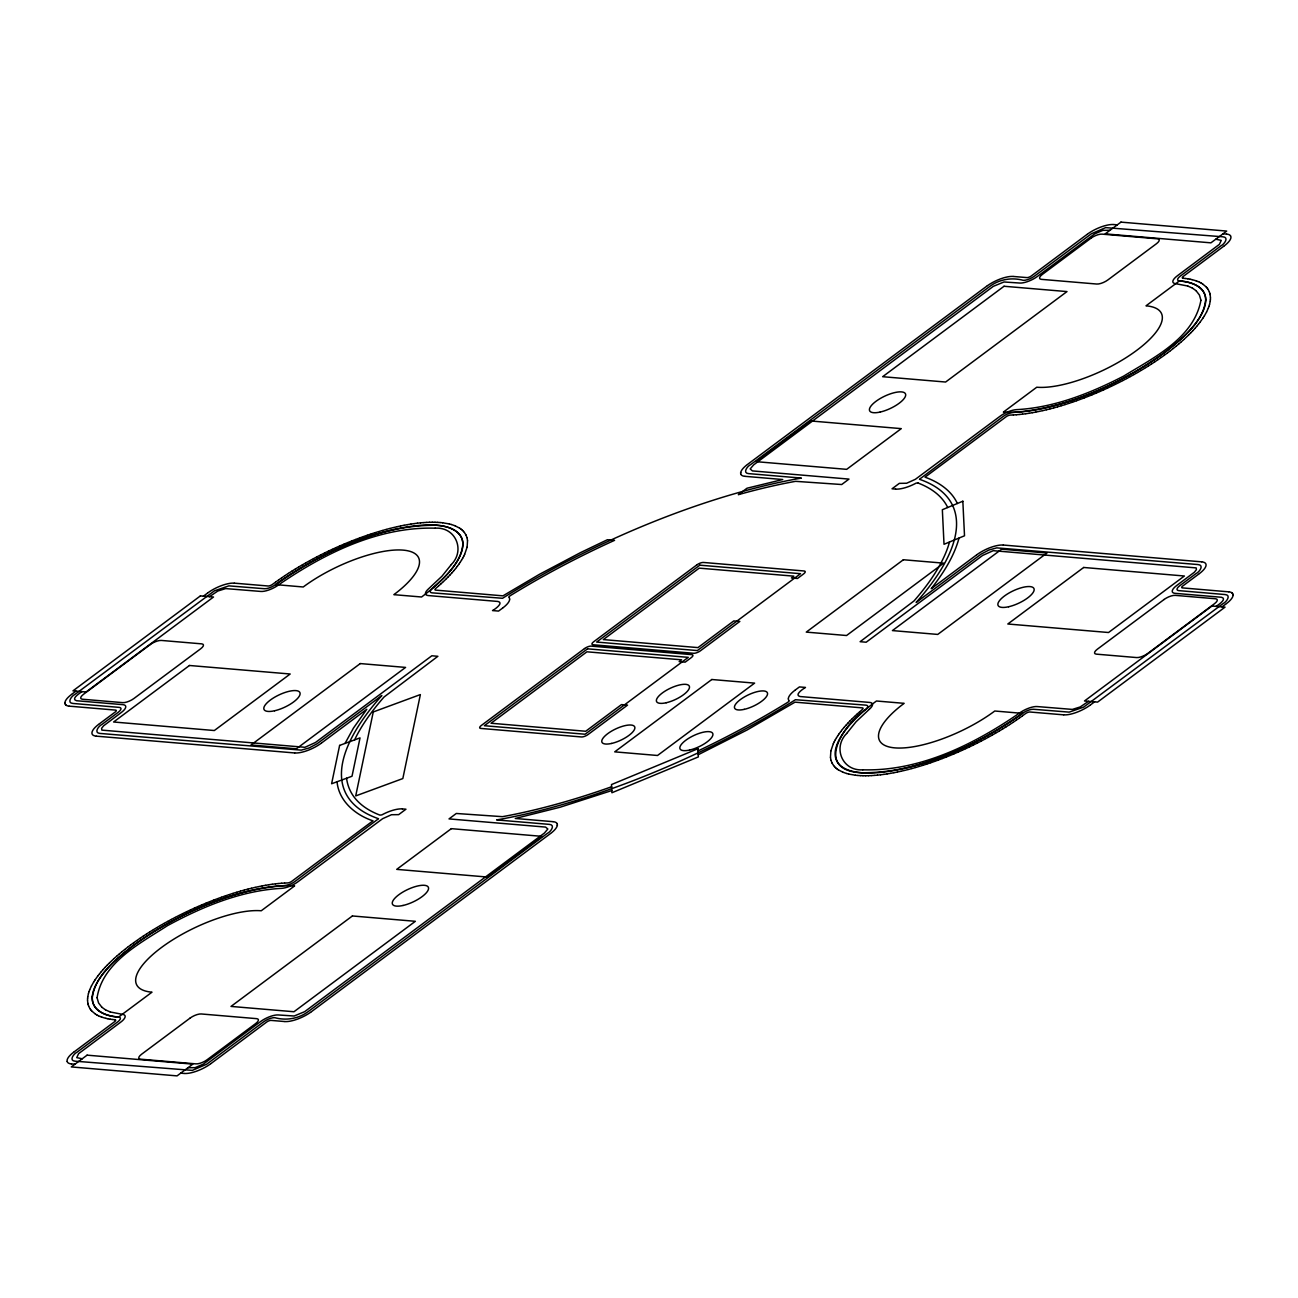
<?xml version="1.0" encoding="UTF-8"?>
<svg xmlns="http://www.w3.org/2000/svg" width="1298" height="1298" viewBox="0 0 1298 1298"><rect width="100%" height="100%" fill="white"/><g stroke="black" fill="none" stroke-linecap="round" stroke-linejoin="round"><path stroke-width="1.5" d="M87.534 1000.109L87.583 998.616M1210.417 299.384L1210.466 297.891M64.9 702.867L64.949 702.445A13.775 4.705 -25.3 0 1 65.03 702.072L65.176 701.601A13.775 4.705 -25.3 0 1 65.338 701.196L65.565 700.693A13.775 4.705 -25.3 0 1 65.809 700.271L66.149 699.752A13.775 4.705 -25.3 0 1 66.474 699.298L66.896 698.746A13.775 4.705 -25.3 0 1 67.285 698.275L67.804 697.724A13.775 4.705 -25.3 0 1 68.275 697.237L68.859 696.669A13.775 4.705 -25.3 0 1 69.411 696.182L70.076 695.598A13.775 4.705 -25.3 0 1 70.676 695.111L71.487 694.479M87.583 998.503L87.745 996.961M509.643 599.335L509.595 599.757A13.775 4.705 -25.3 0 1 509.514 600.13L509.384 600.601A13.775 4.705 -25.3 0 1 509.222 601.006L508.978 601.493A13.775 4.705 -25.3 0 1 508.735 601.931L508.394 602.45A13.775 4.705 -25.3 0 1 508.086 602.905L507.648 603.456A13.775 4.705 -25.3 0 1 507.258 603.927L506.739 604.479A13.775 4.705 -25.3 0 1 506.269 604.965L505.685 605.533A13.775 4.705 -25.3 0 1 505.149 606.02L504.468 606.604A13.775 4.705 -25.3 0 1 503.867 607.091L503.056 607.724M557.329 824.96L557.296 825.382A13.775 4.705 -25.3 0 0 557.329 824.603L557.28 824.23A13.775 4.705 -25.3 0 0 557.183 823.922L557.037 823.565M740.671 473.04L740.704 472.618A13.775 4.705 -25.3 0 0 740.671 473.397L740.72 473.77A13.775 4.705 -25.3 0 0 740.817 474.078L740.963 474.435M788.357 698.665L788.405 698.243A13.775 4.705 -25.3 0 1 788.486 697.87L788.616 697.399A13.775 4.705 -25.3 0 1 788.778 696.994L789.022 696.507A13.775 4.705 -25.3 0 1 789.265 696.069L789.606 695.55A13.775 4.705 -25.3 0 1 789.914 695.095L790.352 694.544A13.775 4.705 -25.3 0 1 790.742 694.073L791.261 693.521A13.775 4.705 -25.3 0 1 791.731 693.035L792.315 692.467A13.775 4.705 -25.3 0 1 792.851 691.98L793.532 691.396A13.775 4.705 -25.3 0 1 794.133 690.909L794.944 690.276M1210.255 301.039L1210.417 299.497M1233.1 595.133L1233.051 595.555A13.775 4.705 -25.3 0 1 1232.97 595.928L1232.824 596.399A13.775 4.705 -25.3 0 1 1232.662 596.804L1232.435 597.307A13.775 4.705 -25.3 0 1 1232.191 597.729L1231.851 598.248A13.775 4.705 -25.3 0 1 1231.526 598.702L1231.104 599.254A13.775 4.705 -25.3 0 1 1230.715 599.725L1230.196 600.276A13.775 4.705 -25.3 0 1 1229.725 600.763L1229.141 601.331A13.775 4.705 -25.3 0 1 1228.589 601.818L1227.924 602.402A13.775 4.705 -25.3 0 1 1227.324 602.889L1226.513 603.521M87.761 996.848L88.459 993.505M467.118 547.026L467.54 540.617M830.882 750.974L830.46 757.383M1210.239 301.152L1209.541 304.495M467.102 547.156L464.684 554.295M830.898 750.844L833.316 743.705M949.487 542.012L949.179 543.148A330.649 113.088 -25.3 0 1 914.003 600.958L860.12 641.699L866.172 642.218L982.635 555.43L993.213 550.677L1196.188 567.907L1196.431 569.627L1194.42 572.191L1176.621 585.56A13.775 4.705 -25.3 0 0 1174.998 593.332L1221.369 597.258C1227.859 598.702 1217.54 605.501 1215.983 606.377M959.044 538.053C953.933 556.874 943.078 573.521 931.201 588.74L976.567 554.927M88.491 993.376L89.01 991.721M557.215 825.755L557.069 826.226A13.775 4.705 -25.3 0 1 556.907 826.631L556.664 827.134A13.775 4.705 -25.3 0 1 556.42 827.556L556.096 828.075A13.775 4.705 -25.3 0 1 555.771 828.53L555.349 829.081A13.775 4.705 -25.3 0 1 554.944 829.552L554.441 830.103A13.775 4.705 -25.3 0 1 553.97 830.59L553.37 831.158A13.775 4.705 -25.3 0 1 552.834 831.645L552.169 832.229A13.775 4.705 -25.3 0 1 551.569 832.716L550.758 833.348M740.785 472.245L740.931 471.774A13.775 4.705 -25.3 0 1 741.093 471.369L741.336 470.866A13.775 4.705 -25.3 0 1 741.58 470.444L741.904 469.925A13.775 4.705 -25.3 0 1 742.229 469.47L742.651 468.919A13.775 4.705 -25.3 0 1 743.056 468.448L743.559 467.897A13.775 4.705 -25.3 0 1 744.03 467.41L744.63 466.842A13.775 4.705 -25.3 0 1 745.166 466.355L745.831 465.771A13.775 4.705 -25.3 0 1 746.431 465.284L747.242 464.652M1208.99 306.279L1209.509 304.624M89.043 991.591L89.676 989.871M1208.324 308.129L1208.957 306.409M89.724 989.741L91.395 986.074M1208.276 308.259L1206.605 311.926M345.057 743.397L353.413 728.146L366.799 709.26L321.433 743.073M354.581 739.876L355.587 737.816A330.649 113.088 -25.3 0 1 383.997 697.042L437.88 656.301L431.828 655.782L315.43 742.521L304.933 747.291L101.861 730.125L101.601 728.308L103.58 725.809L121.379 712.44A13.775 4.705 -25.3 0 0 123.002 704.668L76.631 700.742C70.206 699.005 80.476 692.726 82.017 691.623M463.759 556.209L464.619 554.424M833.381 743.576L834.241 741.791M91.46 985.945L93.602 982.132M462.721 558.172L463.694 556.355M834.306 741.645L835.279 739.828M1206.54 312.055L1204.398 315.868M461.553 560.152L462.64 558.302M835.36 739.698L836.447 737.848M93.699 981.986L94.9 980.104M451.347 564.516C465.495 550.271 455.566 526.696 435.171 528.189M460.271 562.18L461.455 560.298M836.545 737.702L837.729 735.82M846.653 733.484C832.505 747.729 842.434 771.304 862.829 769.811M1203.1 317.896L1204.301 316.014M94.997 979.958L97.837 975.966M451.331 564.533L441.953 576.215L428.291 589.065A13.791 4.721 -25.3 0 0 428.226 595.555L497.913 601.461C504.419 602.807 493.938 609.946 492.526 610.563L498.562 611.082L502.748 607.967M458.859 564.241L460.157 562.326M837.843 735.674L839.141 733.759M846.669 733.467L856.08 721.753L869.141 709.438M1203.003 318.042L1200.163 322.034M457.334 566.317L458.746 564.387M839.254 733.613L840.666 731.683M97.95 975.82L99.475 973.857M455.679 568.427L457.221 566.463M840.78 731.537L842.321 729.573M1198.525 324.143L1200.05 322.18M99.605 973.711L101.228 971.731M453.927 570.552L455.566 568.589M842.434 729.411L844.073 727.448M1196.772 326.269L1198.395 324.289M101.358 971.569L103.11 969.574M452.061 572.71L453.797 570.714M844.203 727.286L845.939 725.29M1194.89 328.426L1196.642 326.431M450.082 574.884L451.915 572.872M103.24 969.411L105.089 967.399M1192.911 330.601L1194.76 328.589M846.085 725.128L847.919 723.116M447.988 577.075L449.935 575.046M105.235 967.237L107.166 965.209M1190.834 332.791L1192.765 330.763M848.065 722.954L850.012 720.925M445.798 579.281L447.826 577.237M107.328 965.047L109.373 963.002M1188.627 334.998L1190.672 332.953M850.174 720.763L852.202 718.719M443.494 581.504L445.62 579.443M109.535 962.84L114.078 958.557M1188.465 335.16L1183.922 339.443M852.38 718.557L854.506 716.496M441.093 583.727L443.316 581.666M854.684 716.334L856.907 714.273M438.594 585.966L440.914 583.889M114.256 958.395L116.577 956.318M1181.423 341.682L1183.744 339.605M857.086 714.111L859.406 712.034M869.254 709.341L869.709 708.935A13.791 4.721 -25.3 0 0 869.774 702.445L800.087 696.539C793.678 694.933 803.916 688.394 805.474 687.437L799.438 686.918L795.252 690.033M438.399 586.128L435.609 588.546A3.44 1.168 -25.3 0 0 435.479 590.103L502.975 595.847L539.384 574.349L580.384 552.672L607.399 539.725L614.571 540.325L611.78 541.591A330.649 113.088 -25.3 0 0 510.065 595.782L508.67 597.145A13.775 4.705 -25.3 0 1 508.93 597.372L509.173 597.68A13.775 4.705 -25.3 0 1 509.335 597.94L509.497 598.281A13.775 4.705 -25.3 0 1 509.611 599.092M116.755 956.155L119.173 954.079M1178.827 343.921L1181.245 341.845M859.601 711.872L862.391 709.454A3.44 1.168 -25.3 0 0 862.521 707.897L795.025 702.153L747.145 729.963L698.227 754.722M119.367 953.916L121.866 951.84M1176.134 346.16L1178.633 344.084M122.061 951.677L124.64 949.584M1173.36 348.416L1175.939 346.323M98.534 724.462L97.723 725.095A13.775 4.705 -25.3 0 0 97.123 725.582L96.458 726.166A13.775 4.705 -25.3 0 0 95.922 726.653L95.322 727.221A13.775 4.705 -25.3 0 0 94.851 727.707L94.332 728.275A13.775 4.705 -25.3 0 0 93.943 728.73L93.521 729.281A13.775 4.705 -25.3 0 0 93.196 729.736L92.856 730.255A13.775 4.705 -25.3 0 0 92.612 730.693L92.385 731.18A13.775 4.705 -25.3 0 0 92.223 731.585L92.077 732.056A13.775 4.705 -25.3 0 0 91.996 732.429L91.947 732.867A13.775 4.705 -25.3 0 0 91.963 733.208L92.012 733.597A13.775 4.705 -25.3 0 0 92.093 733.905L92.255 734.246A13.775 4.705 -25.3 0 0 92.418 734.522L92.677 734.814A13.775 4.705 -25.3 0 0 92.921 735.041L93.261 735.285A13.775 4.705 -25.3 0 0 93.602 735.463L94.04 735.658A13.775 4.705 -25.3 0 0 94.446 735.804L94.965 735.95A13.775 4.705 -25.3 0 0 95.435 736.031L96.101 736.128M124.851 949.422L127.512 947.345M73.662 1052.224L72.834 1052.856A13.775 4.705 -25.3 0 0 72.25 1053.343L71.568 1053.927A13.775 4.705 -25.3 0 0 71.033 1054.414L70.433 1054.982A13.775 4.705 -25.3 0 0 69.978 1055.469L69.459 1056.02A13.775 4.705 -25.3 0 0 69.054 1056.491L68.632 1057.043A13.775 4.705 -25.3 0 0 68.307 1057.497L67.983 1058.016A13.775 4.705 -25.3 0 0 67.739 1058.438L67.496 1058.941A13.775 4.705 -25.3 0 0 67.334 1059.346L67.188 1059.817A13.775 4.705 -25.3 0 0 67.123 1060.19L67.074 1060.612A13.775 4.705 -25.3 0 0 67.074 1060.953L67.139 1061.342M1224.339 245.776L1225.166 245.144A13.775 4.705 -25.3 0 0 1225.75 244.657L1226.432 244.073A13.775 4.705 -25.3 0 0 1226.967 243.586L1227.567 243.018A13.775 4.705 -25.3 0 0 1228.022 242.531L1228.541 241.98A13.775 4.705 -25.3 0 0 1228.946 241.509L1229.368 240.957A13.775 4.705 -25.3 0 0 1229.693 240.503L1230.017 239.984A13.775 4.705 -25.3 0 0 1230.261 239.562L1230.504 239.059A13.775 4.705 -25.3 0 0 1230.666 238.654L1230.812 238.183A13.775 4.705 -25.3 0 0 1230.877 237.81L1230.926 237.388A13.775 4.705 -25.3 0 0 1230.926 237.047L1230.861 236.658A13.775 4.705 -25.3 0 0 1230.553 235.944M1170.488 350.655L1173.149 348.578M1199.466 573.538L1200.277 572.905A13.775 4.705 -25.3 0 0 1200.877 572.418L1201.542 571.834A13.775 4.705 -25.3 0 0 1202.078 571.347L1202.678 570.779A13.775 4.705 -25.3 0 0 1203.149 570.293L1203.668 569.725A13.775 4.705 -25.3 0 0 1204.057 569.27L1204.479 568.719A13.775 4.705 -25.3 0 0 1204.804 568.264L1205.144 567.745A13.775 4.705 -25.3 0 0 1205.388 567.307L1205.615 566.82A13.775 4.705 -25.3 0 0 1205.777 566.415L1205.923 565.944A13.775 4.705 -25.3 0 0 1206.004 565.571L1206.053 565.133A13.775 4.705 -25.3 0 0 1206.037 564.792L1205.988 564.403A13.775 4.705 -25.3 0 0 1205.907 564.095L1205.745 563.754A13.775 4.705 -25.3 0 0 1205.582 563.478L1205.323 563.186A13.775 4.705 -25.3 0 0 1205.079 562.959L1204.739 562.715A13.775 4.705 -25.3 0 0 1204.398 562.537L1203.96 562.342A13.775 4.705 -25.3 0 0 1203.554 562.196L1203.035 562.05A13.775 4.705 -25.3 0 0 1202.565 561.969L1201.899 561.872M127.723 947.183L130.465 945.106M1167.535 352.894L1170.277 350.817M71.812 694.235L75.982 691.12M203.429 596.155L207.599 593.04M209.465 596.674L217.788 591.044L225.657 588.594L260.93 591.45A13.775 4.705 -25.3 0 0 278.372 585.025L278.551 584.895M98.859 724.219L115.392 711.888A3.44 1.168 -25.3 0 0 115.765 710.12L69.313 706.161M747.567 464.408L986.529 286.339M1087.059 234.419L1031.05 276.149A3.44 1.168 -25.3 0 1 1027.075 277.61L1013.316 276.458M73.97 1051.98L114.792 1021.558A3.44 1.168 -25.3 0 0 115.149 1019.774L114.889 1019.741M1224.03 246.02L1183.208 276.442A3.44 1.168 -25.3 0 0 1182.851 278.226L1183.111 278.259M210.941 1063.581L266.95 1021.851A3.44 1.168 -25.3 0 1 270.925 1020.39L284.684 1021.542M311.471 1011.661L550.433 833.592M1199.141 573.781L1182.608 586.112A3.44 1.168 -25.3 0 0 1182.235 587.88L1228.687 591.839M1088.535 701.326L1080.212 706.956L1072.343 709.406L1037.07 706.55A13.775 4.705 -25.3 0 0 1019.628 712.975L1019.449 713.105M1090.401 704.96L1094.571 701.845M1222.018 606.88L1226.188 603.765M275.436 582.234L272.256 584.554A3.44 1.168 -25.3 0 1 268.28 586.015L234.386 583.159M278.567 584.879C324.289 553.386 378.383 526.534 435.138 528.189M130.692 944.944L133.499 942.883M1164.501 355.117L1167.308 353.056M1019.433 713.121C973.711 744.63 919.617 771.466 862.862 769.811M1022.564 715.766L1025.745 713.446A3.44 1.168 -25.3 0 1 1029.72 711.985L1063.614 714.841M207.94 592.797L208.816 592.18A13.775 4.705 -25.3 0 1 209.53 591.693L210.39 591.125A13.775 4.705 -25.3 0 1 211.136 590.655L212.045 590.119A13.775 4.705 -25.3 0 1 212.823 589.665L213.764 589.13A13.775 4.705 -25.3 0 1 214.576 588.708L215.549 588.205A13.775 4.705 -25.3 0 1 216.393 587.799L217.383 587.329A13.775 4.705 -25.3 0 1 218.226 586.956L219.232 586.518A13.775 4.705 -25.3 0 1 220.092 586.177L221.098 585.771A13.775 4.705 -25.3 0 1 221.942 585.463L222.932 585.122A13.775 4.705 -25.3 0 1 223.775 584.846L224.749 584.538A13.775 4.705 -25.3 0 1 225.56 584.311L226.517 584.068A13.775 4.705 -25.3 0 1 227.296 583.873L228.205 583.678A13.775 4.705 -25.3 0 1 228.967 583.532L229.827 583.386A13.775 4.705 -25.3 0 1 230.541 583.289L231.352 583.208A13.775 4.705 -25.3 0 1 232.018 583.159L232.764 583.126A13.775 4.705 -25.3 0 1 233.364 583.126L234.111 583.143M275.663 582.072L278.551 580.011M321.093 743.316L320.217 743.949A13.775 4.705 -25.3 0 1 319.503 744.419L318.643 744.987A13.775 4.705 -25.3 0 1 317.896 745.458L316.988 745.993A13.775 4.705 -25.3 0 1 316.209 746.447L315.268 746.983A13.775 4.705 -25.3 0 1 314.457 747.405L313.467 747.908A13.775 4.705 -25.3 0 1 312.64 748.313L311.65 748.784A13.775 4.705 -25.3 0 1 310.806 749.173L309.8 749.595A13.775 4.705 -25.3 0 1 308.94 749.952L307.934 750.341A13.775 4.705 -25.3 0 1 307.091 750.65L306.101 750.99A13.775 4.705 -25.3 0 1 305.257 751.266L304.284 751.574A13.775 4.705 -25.3 0 1 303.472 751.802L302.515 752.045A13.775 4.705 -25.3 0 1 301.736 752.24L300.828 752.434A13.775 4.705 -25.3 0 1 300.065 752.58L299.205 752.726A13.775 4.705 -25.3 0 1 298.491 752.824L297.68 752.905A13.775 4.705 -25.3 0 1 297.015 752.954L296.269 752.986A13.775 4.705 -25.3 0 1 295.668 752.986L294.922 752.97M986.869 286.095L987.746 285.479A13.775 4.705 -25.3 0 1 988.459 284.992L989.319 284.424A13.775 4.705 -25.3 0 1 990.066 283.954L990.974 283.418A13.775 4.705 -25.3 0 1 991.753 282.964L992.694 282.429A13.775 4.705 -25.3 0 1 993.522 282.007L994.495 281.504A13.775 4.705 -25.3 0 1 995.323 281.098L996.312 280.628A13.775 4.705 -25.3 0 1 997.156 280.254L998.162 279.816A13.775 4.705 -25.3 0 1 999.022 279.476L1000.028 279.07A13.775 4.705 -25.3 0 1 1000.872 278.762L1001.861 278.421A13.775 4.705 -25.3 0 1 1002.705 278.145L1003.679 277.837A13.775 4.705 -25.3 0 1 1004.49 277.61L1005.447 277.366A13.775 4.705 -25.3 0 1 1006.226 277.172L1007.151 276.977A13.775 4.705 -25.3 0 1 1007.897 276.831L1008.757 276.685A13.775 4.705 -25.3 0 1 1009.471 276.588L1010.282 276.506A13.775 4.705 -25.3 0 1 1010.947 276.458L1011.694 276.425A13.775 4.705 -25.3 0 1 1012.294 276.425L1013.04 276.442M1087.4 234.175L1088.276 233.559A13.775 4.705 -25.3 0 1 1088.973 233.072L1089.833 232.504A13.775 4.705 -25.3 0 1 1090.58 232.034L1091.488 231.498A13.775 4.705 -25.3 0 1 1092.283 231.044L1093.224 230.509A13.775 4.705 -25.3 0 1 1094.036 230.087L1095.009 229.584A13.775 4.705 -25.3 0 1 1095.853 229.178L1096.842 228.708A13.775 4.705 -25.3 0 1 1097.686 228.334L1098.692 227.896A13.775 4.705 -25.3 0 1 1099.536 227.556L1100.542 227.15A13.775 4.705 -25.3 0 1 1101.385 226.842L1102.391 226.501A13.775 4.705 -25.3 0 1 1103.219 226.225L1104.209 225.917A13.775 4.705 -25.3 0 1 1105.02 225.69L1105.961 225.446A13.775 4.705 -25.3 0 1 1106.756 225.252L1107.665 225.057A13.775 4.705 -25.3 0 1 1108.411 224.911L1109.287 224.765A13.775 4.705 -25.3 0 1 1110.001 224.668L1110.812 224.586A13.775 4.705 -25.3 0 1 1111.461 224.538L1112.208 224.505A13.775 4.705 -25.3 0 1 1112.824 224.505L1113.57 224.522M133.726 942.721L136.615 940.661M1161.385 357.339L1164.274 355.279M210.601 1063.825L209.724 1064.441A13.775 4.705 -25.3 0 1 209.027 1064.928L208.167 1065.496A13.775 4.705 -25.3 0 1 207.42 1065.966L206.512 1066.502A13.775 4.705 -25.3 0 1 205.717 1066.956L204.776 1067.491A13.775 4.705 -25.3 0 1 203.964 1067.913L202.991 1068.416A13.775 4.705 -25.3 0 1 202.147 1068.822L201.158 1069.292A13.775 4.705 -25.3 0 1 200.314 1069.666L199.308 1070.104A13.775 4.705 -25.3 0 1 198.464 1070.444L197.458 1070.85A13.775 4.705 -25.3 0 1 196.615 1071.158L195.609 1071.499A13.775 4.705 -25.3 0 1 194.781 1071.775L193.791 1072.083A13.775 4.705 -25.3 0 1 192.98 1072.31L192.039 1072.554A13.775 4.705 -25.3 0 1 191.244 1072.748L190.335 1072.943A13.775 4.705 -25.3 0 1 189.589 1073.089L188.713 1073.235A13.775 4.705 -25.3 0 1 187.999 1073.332L187.188 1073.414A13.775 4.705 -25.3 0 1 186.539 1073.462L185.792 1073.495A13.775 4.705 -25.3 0 1 185.176 1073.495L184.43 1073.478M311.131 1011.905L310.254 1012.521A13.775 4.705 -25.3 0 1 309.541 1013.008L308.681 1013.576A13.775 4.705 -25.3 0 1 307.934 1014.046L307.026 1014.582A13.775 4.705 -25.3 0 1 306.247 1015.036L305.306 1015.571A13.775 4.705 -25.3 0 1 304.478 1015.993L303.505 1016.496A13.775 4.705 -25.3 0 1 302.677 1016.902L301.688 1017.372A13.775 4.705 -25.3 0 1 300.844 1017.746L299.838 1018.184A13.775 4.705 -25.3 0 1 298.978 1018.524L297.972 1018.93A13.775 4.705 -25.3 0 1 297.128 1019.238L296.139 1019.579A13.775 4.705 -25.3 0 1 295.295 1019.855L294.322 1020.163A13.775 4.705 -25.3 0 1 293.51 1020.39L292.553 1020.634A13.775 4.705 -25.3 0 1 291.774 1020.828L290.849 1021.023A13.775 4.705 -25.3 0 1 290.103 1021.169L289.243 1021.315A13.775 4.705 -25.3 0 1 288.529 1021.412L287.718 1021.494A13.775 4.705 -25.3 0 1 287.053 1021.542L286.306 1021.575A13.775 4.705 -25.3 0 1 285.706 1021.575L284.96 1021.558M976.907 554.684L977.783 554.051A13.775 4.705 -25.3 0 1 978.497 553.581L979.357 553.013A13.775 4.705 -25.3 0 1 980.104 552.542L981.012 552.007A13.775 4.705 -25.3 0 1 981.791 551.553L982.732 551.017A13.775 4.705 -25.3 0 1 983.543 550.595L984.533 550.092A13.775 4.705 -25.3 0 1 985.36 549.687L986.35 549.216A13.775 4.705 -25.3 0 1 987.194 548.827L988.2 548.405A13.775 4.705 -25.3 0 1 989.06 548.048L990.066 547.659A13.775 4.705 -25.3 0 1 990.909 547.35L991.899 547.01A13.775 4.705 -25.3 0 1 992.743 546.734L993.716 546.426A13.775 4.705 -25.3 0 1 994.528 546.198L995.485 545.955A13.775 4.705 -25.3 0 1 996.264 545.76L997.172 545.566A13.775 4.705 -25.3 0 1 997.935 545.42L998.795 545.274A13.775 4.705 -25.3 0 1 999.509 545.176L1000.32 545.095A13.775 4.705 -25.3 0 1 1000.985 545.046L1001.731 545.014A13.775 4.705 -25.3 0 1 1002.332 545.014L1003.078 545.03M1019.449 717.989L1022.337 715.928M1090.06 705.203L1089.184 705.82A13.775 4.705 -25.3 0 1 1088.47 706.307L1087.61 706.875A13.775 4.705 -25.3 0 1 1086.864 707.345L1085.955 707.881A13.775 4.705 -25.3 0 1 1085.177 708.335L1084.236 708.87A13.775 4.705 -25.3 0 1 1083.424 709.292L1082.451 709.795A13.775 4.705 -25.3 0 1 1081.607 710.201L1080.617 710.671A13.775 4.705 -25.3 0 1 1079.774 711.044L1078.768 711.482A13.775 4.705 -25.3 0 1 1077.908 711.823L1076.902 712.229A13.775 4.705 -25.3 0 1 1076.058 712.537L1075.069 712.878A13.775 4.705 -25.3 0 1 1074.225 713.154L1073.251 713.462A13.775 4.705 -25.3 0 1 1072.44 713.689L1071.483 713.932A13.775 4.705 -25.3 0 1 1070.704 714.127L1069.795 714.322A13.775 4.705 -25.3 0 1 1069.033 714.468L1068.173 714.614A13.775 4.705 -25.3 0 1 1067.459 714.711L1066.648 714.792A13.775 4.705 -25.3 0 1 1065.983 714.841L1065.236 714.874A13.775 4.705 -25.3 0 1 1064.636 714.874L1063.889 714.857M278.778 579.849L281.747 577.805M136.858 940.498L139.811 938.454M1158.189 359.546L1161.142 357.502M1016.253 720.195L1019.222 718.151M281.974 577.642L285.008 575.598M140.038 938.292L143.072 936.247M1154.928 361.753L1157.962 359.708M1012.992 722.402L1016.026 720.358M285.236 575.436L288.334 573.424M143.315 936.085L146.398 934.073M1151.602 363.927L1154.685 361.915M1009.666 724.576L1012.765 722.564M288.578 573.262L291.726 571.266M146.642 933.911L149.789 931.915M1148.211 366.085L1151.358 364.089M1006.275 726.734L1009.422 724.738M291.969 571.104L295.181 569.124M150.049 931.753L153.245 929.774M1144.755 368.226L1147.951 366.247M1002.819 728.876L1006.031 726.896M295.425 568.962L298.686 566.999M153.505 929.611L156.766 927.648M1141.234 370.352L1144.495 368.389M999.314 731.001L1002.575 729.038M298.946 566.853L302.256 564.906M157.009 927.502L160.319 925.555M1137.681 372.445L1140.991 370.498M995.744 733.094L999.054 731.147M302.515 564.76L305.874 562.845M160.579 925.409L163.937 923.495M1134.063 374.505L1137.421 372.591M992.126 735.155L995.485 733.24M306.133 562.699L309.524 560.817M1130.396 376.534L1133.803 374.651M164.197 923.349L167.604 921.466M988.476 737.183L991.867 735.301M309.8 560.671L313.224 558.805M1126.696 378.545L1130.136 376.68M167.864 921.32L171.304 919.455M984.776 739.195L988.2 737.329M313.499 558.659L316.972 556.842M1122.965 380.509L1126.421 378.675M171.579 919.325L175.035 917.491M981.028 741.158L984.501 739.341M317.247 556.696L320.736 554.911M1119.184 382.439L1122.689 380.655M175.311 917.345L178.816 915.561M977.264 743.089L980.753 741.304M321.012 554.781L324.549 553.013M1115.388 384.338L1118.908 382.569M179.092 915.431L182.612 913.662M973.451 744.987L976.988 743.219M324.825 552.883L328.378 551.163M1111.559 386.187L1115.112 384.468M182.888 913.532L186.441 911.813M969.622 746.837L973.175 745.117M328.654 551.033L332.223 549.362M1107.697 387.988L1111.266 386.317M186.734 911.683L190.303 910.012M965.777 748.638L969.346 746.967M332.515 549.232L336.101 547.594M1103.835 389.757L1107.421 388.118M190.579 909.882L194.165 908.243M961.899 750.406L965.485 748.768M336.377 547.464L339.979 545.874M1099.958 391.477L1103.56 389.887M194.44 908.113L198.042 906.523M958.021 752.126L961.623 750.536M340.254 545.744L343.873 544.203M1096.064 393.148L1099.666 391.607M198.334 906.393L201.936 904.852M954.127 753.797L957.746 752.256M344.148 544.089L347.767 542.58M1092.17 394.77L1095.772 393.262M202.228 904.738L205.83 903.23M950.233 755.42L953.852 753.911M348.042 542.467L351.661 541.006M1088.276 396.344L1091.878 394.884M206.122 903.116L209.724 901.656M946.339 756.994L949.958 755.533M351.936 540.893L355.555 539.497M1084.382 397.853L1087.984 396.458M210.016 901.542L213.618 900.147M942.445 758.503L946.064 757.107M355.83 539.384L359.432 538.037M1080.488 399.313L1084.09 397.967M213.91 900.033L217.512 898.687M938.568 759.963L942.17 758.616M359.724 537.924L363.31 536.626M1076.626 400.725L1080.212 399.427M217.788 898.573L221.374 897.275M934.69 761.374L938.276 760.076M611.601 786.75L609.119 787.626A330.649 113.088 -25.3 0 1 502.456 816.669L456.296 813.473L449.027 818.908L545.598 827.086L547.837 829.016L544.397 833.073L304.657 1011.677L294.159 1016.01L278.275 1014.955A13.775 4.705 -25.3 0 0 260.849 1021.38L203.348 1064.117L195.138 1067.654L187.983 1067.735M611.796 790.563L560.006 807.259L515.274 818.47L552.932 821.666M363.586 536.528L367.172 535.279M1072.765 402.072L1076.334 400.822M221.666 897.178L225.235 895.928M930.828 762.721L934.414 761.472M367.448 535.182L371.001 533.997M1068.919 403.353L1072.473 402.169M225.528 895.831L229.081 894.646M926.999 764.003L930.552 762.818M371.293 533.9L374.814 532.764M1065.106 404.587L1068.643 403.451M229.357 894.549L232.894 893.413M923.186 765.236L926.707 764.1M375.106 532.683L378.61 531.612M1061.326 405.739L1064.831 404.668M233.169 893.332L236.674 892.261M919.39 766.388L922.894 765.317M378.886 531.531L382.358 530.509M1057.562 406.842L1061.05 405.82M236.95 892.18L240.438 891.158M915.642 767.491L919.114 766.469M382.634 530.428L386.074 529.47M1053.846 407.88L1057.302 406.923M240.698 891.077L244.154 890.12M911.926 768.53L915.366 767.572M386.35 529.389L389.757 528.497M1050.179 408.854L1053.587 407.961M244.413 890.039L247.821 889.146M908.243 769.503L911.65 768.611M390.017 528.432L393.391 527.588M1046.545 409.762L1049.904 408.919M248.096 889.081L251.455 888.238M904.609 770.412L907.983 769.568M393.651 527.54L396.977 526.761M1042.959 410.59L1046.269 409.811M251.731 888.189L255.041 887.41M901.023 771.239L904.349 770.46M397.237 526.696L400.514 525.998M1039.422 411.352L1042.7 410.655M255.3 887.345L258.578 886.648M897.486 772.002L900.763 771.304M400.757 525.933L403.986 525.301M1035.95 412.05L1039.163 411.417M258.837 886.583L262.05 885.95M894.014 772.699L897.243 772.067M404.23 525.252L407.41 524.668M1032.527 412.683L1035.69 412.099M262.31 885.901L265.473 885.317M890.59 773.332L893.77 772.748M1029.168 413.235L1032.283 412.732M407.653 524.619L410.752 524.116M887.248 773.884L890.347 773.381M265.717 885.268L268.832 884.765M1025.874 413.721L1028.925 413.283M410.995 524.067L414.046 523.629M883.954 774.371L887.005 773.933M269.075 884.717L272.126 884.279M1022.662 414.143L1025.647 413.754M414.289 523.597L417.275 523.208M880.725 774.792L883.711 774.403M272.353 884.246L275.338 883.857M1019.514 414.484L1022.435 414.159M417.502 523.175L420.406 522.867M877.594 775.133L880.498 774.825M275.565 883.841L278.486 883.516M1016.448 414.743L1019.287 414.5M420.633 522.851L423.473 522.607M874.528 775.393L877.367 775.149M278.713 883.5L281.552 883.257M1013.462 414.938L1016.237 414.76M423.7 522.591L426.474 522.413M871.526 775.587L874.3 775.409M281.763 883.24L284.538 883.062M1013.251 414.954L1010.12 415.084A3.44 1.168 -25.3 0 0 1006.404 416.544L925.02 477.177C938.292 481.899 951.304 490.303 957.372 503.494M426.685 522.396L429.378 522.283M868.622 775.717L871.315 775.604M284.749 883.046L287.88 882.916A3.44 1.168 -25.3 0 0 291.596 881.456L372.98 820.823C355.506 815.095 338.794 801.109 337.042 781.753M429.573 522.283L432.185 522.234M865.815 775.766L868.427 775.717M432.396 522.234L434.911 522.267M863.089 775.733L865.604 775.766M895.798 489.103L896.545 489.135A13.775 4.705 -25.3 0 0 897.145 489.119L897.891 489.103A13.775 4.705 -25.3 0 0 898.557 489.038L899.368 488.957A13.775 4.705 -25.3 0 0 900.082 488.859L900.942 488.713A13.775 4.705 -25.3 0 0 901.688 488.567L902.613 488.373A13.775 4.705 -25.3 0 0 903.392 488.178L904.349 487.934A13.775 4.705 -25.3 0 0 905.16 487.707L906.134 487.399A13.775 4.705 -25.3 0 0 906.978 487.123L907.967 486.782A13.775 4.705 -25.3 0 0 908.811 486.474L909.817 486.085A13.775 4.705 -25.3 0 0 910.677 485.728L911.667 485.306A13.775 4.705 -25.3 0 0 912.526 484.917L913.516 484.446A13.775 4.705 -25.3 0 0 914.344 484.04L915.317 483.554A13.775 4.705 -25.3 0 0 916.128 483.116L918.075 482.888M435.106 522.267L437.556 522.364M860.444 775.636L862.894 775.733M402.202 808.897L401.455 808.865A13.775 4.705 -25.3 0 0 400.855 808.881L400.108 808.897A13.775 4.705 -25.3 0 0 399.443 808.962L398.632 809.043A13.775 4.705 -25.3 0 0 397.918 809.141L397.058 809.287A13.775 4.705 -25.3 0 0 396.312 809.433L395.387 809.628A13.775 4.705 -25.3 0 0 394.608 809.822L393.651 810.066A13.775 4.705 -25.3 0 0 392.84 810.293L391.866 810.601A13.775 4.705 -25.3 0 0 391.023 810.877L390.033 811.218A13.775 4.705 -25.3 0 0 389.189 811.526L388.183 811.915A13.775 4.705 -25.3 0 0 387.323 812.272L386.333 812.694A13.775 4.705 -25.3 0 0 385.474 813.083L384.484 813.554A13.775 4.705 -25.3 0 0 383.656 813.96L382.683 814.446A13.775 4.705 -25.3 0 0 381.872 814.884L379.925 815.112A330.649 113.088 -25.3 0 1 346.809 779.855L346.582 778.248M437.734 522.364L440.087 522.526M857.913 775.474L860.266 775.636M1113.846 224.538L1117.302 224.846M1223.057 233.802L1226.513 234.094M1110.017 230.265L1102.862 230.346L1094.652 233.883L1037.151 276.62A13.775 4.705 -25.3 0 1 1019.725 283.045L1003.971 281.974L993.343 286.323L753.651 464.879L750.179 468.919L752.402 470.914L848.973 479.092L841.704 484.527L795.544 481.331A330.649 113.088 -25.3 0 0 741.028 493.921L738.351 494.668L746.999 488.226L782.726 479.53L745.068 476.334M1215.772 239.221L1221.256 240.373L1219.406 244.349L1177.221 275.89A13.775 4.705 -25.3 0 0 1175.599 283.662L1187.767 286.031M895.523 489.086L892.05 488.794L899.336 483.359L906.637 483.245L915.366 479.319L1000.304 416.074A13.791 4.721 -25.3 0 1 1016.139 409.665C1054.122 407.734 1090.336 393.31 1123.792 376.047C1153.808 357.615 1193.933 338.032 1200.926 300.276M1003.354 545.046L1201.64 561.839M96.36 736.161L294.646 752.954M402.477 808.914L405.95 809.206L398.664 814.641L391.493 814.722L382.634 818.681L297.696 881.926A13.791 4.721 -25.3 0 1 281.861 888.335C241.314 890.46 202.764 906.491 167.474 925.636C140.07 943.435 102.591 962.37 97.074 997.724M82.228 1058.779L76.744 1057.627L78.594 1053.651L120.779 1022.11A13.775 4.705 -25.3 0 0 122.401 1014.338L110.233 1011.969M71.487 1063.906L74.943 1064.198M180.698 1073.154L184.154 1073.462M1183.111 278.259L1185.382 278.486M440.282 522.542L442.537 522.769M855.463 775.231L857.718 775.458M112.618 1019.514L114.889 1019.741M1226.788 234.111L1227.437 234.208A13.775 4.705 -25.3 0 1 1227.924 234.305L1228.443 234.435A13.775 4.705 -25.3 0 1 1228.849 234.581L1229.287 234.776A13.775 4.705 -25.3 0 1 1229.612 234.954L1229.952 235.198A13.775 4.705 -25.3 0 1 1230.212 235.441L1230.455 235.733M1185.545 278.502L1187.719 278.794M744.809 476.317L744.143 476.22A13.775 4.705 -25.3 0 1 743.673 476.123L743.154 475.993A13.775 4.705 -25.3 0 1 742.748 475.847L742.31 475.652A13.775 4.705 -25.3 0 1 741.985 475.474L741.645 475.23A13.775 4.705 -25.3 0 1 741.126 474.614M1228.946 591.856L1229.612 591.953A13.775 4.705 -25.3 0 1 1230.082 592.05L1230.618 592.18A13.775 4.705 -25.3 0 1 1231.007 592.326L1231.445 592.521A13.775 4.705 -25.3 0 1 1232.159 593.024L1231.786 592.699M442.715 522.802L449.254 523.938M855.285 775.198L848.746 774.062M69.054 706.144L68.388 706.047A13.775 4.705 -25.3 0 1 67.918 705.95L67.382 705.82A13.775 4.705 -25.3 0 1 66.993 705.674L66.555 705.479A13.775 4.705 -25.3 0 1 65.841 704.976L66.214 705.301M553.191 821.683L553.857 821.78A13.775 4.705 -25.3 0 1 554.327 821.877L554.846 822.007A13.775 4.705 -25.3 0 1 555.252 822.153L555.69 822.348A13.775 4.705 -25.3 0 1 556.015 822.526L556.355 822.77A13.775 4.705 -25.3 0 1 556.874 823.386M110.281 1019.206L112.455 1019.498M71.212 1063.889L70.563 1063.792A13.775 4.705 -25.3 0 1 70.076 1063.695L69.557 1063.565A13.775 4.705 -25.3 0 1 69.151 1063.419L68.713 1063.224A13.775 4.705 -25.3 0 1 68.388 1063.046L68.048 1062.802A13.775 4.705 -25.3 0 1 67.788 1062.559L67.545 1062.267A13.775 4.705 -25.3 0 1 67.22 1061.553M1187.881 278.827L1189.958 279.2M108.042 1018.8L110.119 1019.173M1190.12 279.216L1192.083 279.654M105.917 1018.346L107.88 1018.784M1192.245 279.687L1196.026 280.79M449.4 523.986L451.282 524.473M846.718 773.527L848.6 774.014M105.755 1018.313L101.974 1017.21M451.412 524.522L454.998 525.755M846.588 773.478L843.002 772.245M1196.172 280.839L1197.827 281.471M1187.784 286.047L1192.424 288.091M110.216 1011.953L105.576 1009.909M100.173 1016.529L101.828 1017.161M1197.957 281.52L1199.514 282.218M455.127 525.804L459.719 528.205M842.873 772.196L838.281 769.795M98.486 1015.782L100.043 1016.48M1199.644 282.266L1201.088 283.029M96.912 1014.971L98.356 1015.734M1201.202 283.094L1202.548 283.905M1192.44 288.107L1196.091 290.72M105.56 1009.893L101.909 1007.28M95.452 1014.095L96.798 1014.906M1202.646 283.97L1206.199 286.955M836.95 768.854L838.184 769.73M459.816 528.27L461.05 529.146M95.354 1014.03L91.801 1011.045M835.734 767.832L836.853 768.789M461.147 529.211L462.266 530.168M1196.107 290.736L1199.433 295.052L1200.926 300.26M834.646 766.761L835.652 767.767M462.348 530.233L463.354 531.239M101.893 1007.264L98.567 1002.948L97.074 997.74M1206.28 287.036L1207.172 288.091M1232.37 593.186L1232.629 593.478A13.775 4.705 -25.3 0 1 1232.792 593.738L1232.954 594.095A13.775 4.705 -25.3 0 1 1233.068 594.89L1233.035 594.403M833.673 765.609L834.565 766.68M463.435 531.32L464.327 532.391M65.63 704.814L65.371 704.522A13.775 4.705 -25.3 0 1 65.208 704.262L65.046 703.905A13.775 4.705 -25.3 0 1 64.932 703.11L64.965 703.597M90.828 1009.909L91.72 1010.964M1207.237 288.188L1208.016 289.308M833.608 765.528L832.099 763.143M464.392 532.472L465.901 534.857M89.984 1008.692L90.763 1009.812M1208.081 289.389L1209.33 291.888M89.919 1008.611L88.67 1006.112M832.05 763.046L831.028 760.433M465.95 534.954L466.972 537.567M1209.379 292.001L1209.801 293.283M88.199 1004.717L88.621 1005.999M1209.833 293.38L1210.158 294.727M830.996 760.32L830.477 757.48M467.004 537.68L467.523 540.52M87.842 1003.273L88.167 1004.62M1210.174 294.824L1210.466 297.777M87.826 1003.176L87.534 1000.223M698.048 750.909A330.536 113.056 -25.3 0 0 787.935 702.202L789.33 700.855A13.775 4.705 -25.3 0 1 789.07 700.628L788.827 700.32A13.775 4.705 -25.3 0 1 788.665 700.06L788.503 699.719A13.775 4.705 -25.3 0 1 788.389 698.908M917.978 482.986A330.536 113.056 -25.3 0 1 947.735 507.534M92.304 996.718C91.055 1010.753 107.117 1016.723 118.621 1017.032L151.996 992.175A77.491 26.512 -25.3 0 1 161.293 947.637A77.491 26.512 -25.3 0 1 261.239 910.774L294.614 885.901A124.851 42.704 -25.3 0 0 133.597 945.285C116.771 958.93 96.312 973.971 92.32 996.669M462.883 544.089C461.228 563.17 445.182 576.799 431.877 588.87A8.615 2.953 -25.3 0 0 432.007 592.845L502.553 598.281A335.825 114.857 -25.3 0 1 797.832 478.702L801.353 478.086L748.719 473.624C742.229 473.218 747.34 466.079 750.585 464.668L989.563 286.598C999.038 279.362 1011.629 277.139 1023.213 280.319A8.615 2.953 -25.3 0 0 1034.311 276.231L1091.44 233.721L1105.669 227.621L1222.878 236.804C1229.352 237.177 1224.257 244.349 1220.996 245.776L1180.417 276.02A8.615 2.953 -25.3 0 0 1179.379 280.968A124.851 42.704 -25.3 0 1 1164.403 352.715C1119.931 384.192 1067.962 408.448 1013.057 412.375A8.615 2.953 -25.3 0 0 1003.143 416.463L919.455 479.27A335.825 114.857 -25.3 0 1 918.14 600.211L916.145 602.467L980.947 554.23L988.849 550.06L996.718 547.87L1197.989 564.565C1204.479 564.971 1199.384 572.11 1196.123 573.521L1179.817 585.674A8.615 2.953 -25.3 0 0 1178.779 590.622L1225.052 594.549C1231.51 594.938 1226.432 602.094 1223.17 603.521L1083.554 707.183L1069.146 712.131L1033.581 709.276A8.615 2.953 -25.3 0 0 1022.467 713.365A124.851 42.704 -25.3 0 1 861.45 772.748C812.775 770.428 844.171 723.278 866.123 709.13A8.615 2.953 -25.3 0 0 865.993 705.155L795.447 699.719A335.825 114.857 -25.3 0 1 500.168 819.298L496.647 819.914L549.281 824.376C555.771 824.782 550.66 831.921 547.415 833.332L308.437 1011.402C298.962 1018.638 286.371 1020.861 274.787 1017.681A8.615 2.953 -25.3 0 0 263.689 1021.769L206.56 1064.279L192.331 1070.379L75.122 1061.196C68.632 1060.742 73.743 1053.684 77.004 1052.224L117.583 1021.98A8.615 2.953 -25.3 0 0 118.621 1017.032A124.851 42.704 -25.3 0 1 133.597 945.285C178.086 913.889 230.038 889.503 284.943 885.625A8.615 2.953 -25.3 0 0 294.857 881.537L378.545 818.73A335.825 114.857 -25.3 0 1 379.86 697.789L381.855 695.533L317.053 743.77L309.151 747.94L301.282 750.13L100.011 733.435C93.505 732.997 98.632 725.923 101.877 724.479L118.183 712.326A8.615 2.953 -25.3 0 0 119.221 707.378L72.948 703.451C66.523 703.029 71.552 695.923 74.83 694.479L214.446 590.817L228.854 585.869L264.419 588.724A8.615 2.953 -25.3 0 0 275.533 584.635A124.851 42.704 -25.3 0 1 436.55 525.252C447.583 525.755 462.851 530.768 462.883 544.089M1205.728 299.789C1203.003 323.316 1181.358 338.81 1164.355 352.748A124.851 42.704 -25.3 0 1 1003.386 412.099L1036.761 387.226A77.491 26.512 -25.3 0 0 1136.707 350.363A77.491 26.512 -25.3 0 0 1146.004 305.825L1179.379 280.952C1190.412 281.471 1205.696 286.469 1205.728 299.789M339.622 745.409L331.607 783.765L352.018 776.236L360.033 737.881L339.622 745.409M373.256 711.953L355.717 795.917L402.834 778.557L420.374 694.576L373.256 711.953M200.411 595.896L72.964 690.861L86.057 691.98L213.505 597.015L200.411 595.896M150.276 644.538L83.526 694.284A8.615 2.953 -25.3 0 0 82.488 699.233L122.775 702.64A8.615 2.953 -25.3 0 0 133.872 698.535L200.638 648.805A8.615 2.953 -25.3 0 0 201.661 643.857L161.39 640.433A8.615 2.953 -25.3 0 0 150.276 644.538M275.582 584.603L303.229 586.988A77.491 26.512 -25.3 0 1 403.159 550.125A77.491 26.512 -25.3 0 1 393.862 594.662L421.558 596.999A124.851 42.704 -25.3 0 0 436.55 525.252C378.14 524.895 322.667 552.007 275.582 584.603M189.459 665.485L113.607 721.996L214.316 730.531L290.184 674.003L189.459 665.485M360.26 663.57L251.017 744.971L296.333 748.816L405.576 667.415L360.26 663.57M810.65 420.958L756.02 461.65L846.669 469.341L901.283 428.632L810.65 420.958M1004.035 286.258L882.656 376.696L945.609 382.034L1066.988 291.579L1004.035 286.258M1090.937 238.215L1042.391 274.397A8.615 2.953 -25.3 0 0 1041.353 279.346L1096.745 284.035A8.615 2.953 -25.3 0 0 1107.859 279.946L1156.404 243.764A8.615 2.953 -25.3 0 0 1157.443 238.816L1102.051 234.127A8.615 2.953 -25.3 0 0 1090.937 238.215M1120.953 222.12L1105.166 233.883L1210.92 242.84L1226.691 231.076L1120.953 222.12M584.522 648.578L481.347 725.452A5.16 1.769 -25.3 0 0 480.731 728.421L581.439 736.956A5.16 1.769 -25.3 0 0 588.108 734.49L627.551 705.106L621.499 704.587L585.706 731.261L491.033 723.246L586.923 651.807L681.596 659.822L679.162 661.623L685.198 662.142L691.266 657.615A5.16 1.769 -25.3 0 0 691.899 654.646L591.174 646.112A5.16 1.769 -25.3 0 0 584.522 648.578M696.799 564.922L593.624 641.796A5.16 1.769 -25.3 0 0 593.008 644.765L693.716 653.283A5.16 1.769 -25.3 0 0 700.368 650.833L739.828 621.434L733.776 620.931L697.967 647.605L603.31 639.59L699.2 568.135L793.857 576.166L791.439 577.967L797.475 578.486L803.543 573.959A5.16 1.769 -25.3 0 0 804.176 570.99L703.451 562.456A5.16 1.769 -25.3 0 0 696.799 564.922M587.54 648.838L484.365 725.712L585.074 734.23L688.248 657.356L587.54 648.838M699.817 565.165L596.642 642.056L697.351 650.574L800.525 573.7L699.817 565.165M87.08 1055.16L71.309 1066.924L177.047 1075.88L192.834 1064.117L87.08 1055.16M190.141 1018.054L141.596 1054.236A8.615 2.953 -25.3 0 0 140.557 1059.184L195.949 1063.873A8.615 2.953 -25.3 0 0 207.063 1059.785L255.609 1023.603A8.615 2.953 -25.3 0 0 256.647 1018.654L201.255 1013.965A8.615 2.953 -25.3 0 0 190.141 1018.054M451.331 828.659L396.717 869.368L487.35 877.042L541.98 836.35L451.331 828.659M352.391 915.966L231.012 1006.421L293.965 1011.742L415.344 921.304L352.391 915.966M711.807 679.503L614.717 751.85L657.518 755.485L754.609 683.121L711.807 679.503M903.376 559.746L806.269 632.11L846.556 635.517L943.662 563.154L903.376 559.746M1001.667 549.184L892.424 630.585L937.74 634.43L1046.983 553.029L1001.667 549.184M1083.684 567.469L1007.816 623.997L1108.541 632.515L1184.393 576.004L1083.684 567.469M1164.128 599.465L1097.362 649.195A8.615 2.953 -25.3 0 0 1096.339 654.143L1136.61 657.567A8.615 2.953 -25.3 0 0 1147.724 653.462L1214.474 603.716A8.615 2.953 -25.3 0 0 1215.512 598.767L1175.225 595.36A8.615 2.953 -25.3 0 0 1164.128 599.465M1022.467 713.365C975.382 745.977 919.909 773.089 861.499 772.748A124.851 42.704 -25.3 0 1 876.442 701.001L904.138 703.338A77.491 26.512 -25.3 0 0 894.841 747.875A77.491 26.512 -25.3 0 0 994.771 711.012L1022.467 713.365M1211.943 606.02L1084.495 700.985L1097.589 702.104L1225.036 607.139L1211.943 606.02M962.84 501.223L942.348 509.725L944.019 544.284L964.511 535.782L962.84 501.223M697.935 748.719L611.504 784.56L611.893 792.754L698.34 756.912L697.935 748.719M666.199 702.753A18.091 6.182 -25.3 0 0 689.416 686.431A18.091 6.182 -25.3 0 0 663.229 692.321A18.091 6.182 -25.3 0 0 666.199 702.753M744.241 709.357A18.091 6.182 -25.3 0 0 767.475 693.051A18.091 6.182 -25.3 0 0 741.288 698.924A18.091 6.182 -25.3 0 0 744.241 709.357M611.569 743.446A18.091 6.182 -25.3 0 0 634.803 727.14A18.091 6.182 -25.3 0 0 608.616 733.013A18.091 6.182 -25.3 0 0 611.569 743.446M689.627 750.049A18.091 6.182 -25.3 0 0 712.845 733.743A18.091 6.182 -25.3 0 0 686.658 739.633A18.091 6.182 -25.3 0 0 689.627 750.049M403.045 905.469A19.811 6.766 -25.3 0 0 428.47 887.605A19.811 6.766 -25.3 0 0 399.784 894.046A19.811 6.766 -25.3 0 0 403.045 905.469M1008.627 606.75A19.811 6.766 -25.3 0 0 1034.068 588.886A19.811 6.766 -25.3 0 0 1005.382 595.328A19.811 6.766 -25.3 0 0 1008.627 606.75M880.174 412.05A19.811 6.766 -25.3 0 0 905.598 394.186A19.811 6.766 -25.3 0 0 876.929 400.628A19.811 6.766 -25.3 0 0 880.174 412.05M274.576 710.769A19.811 6.766 -25.3 0 0 300.016 692.905A19.811 6.766 -25.3 0 0 271.331 699.346A19.811 6.766 -25.3 0 0 274.576 710.769"/></g></svg>
